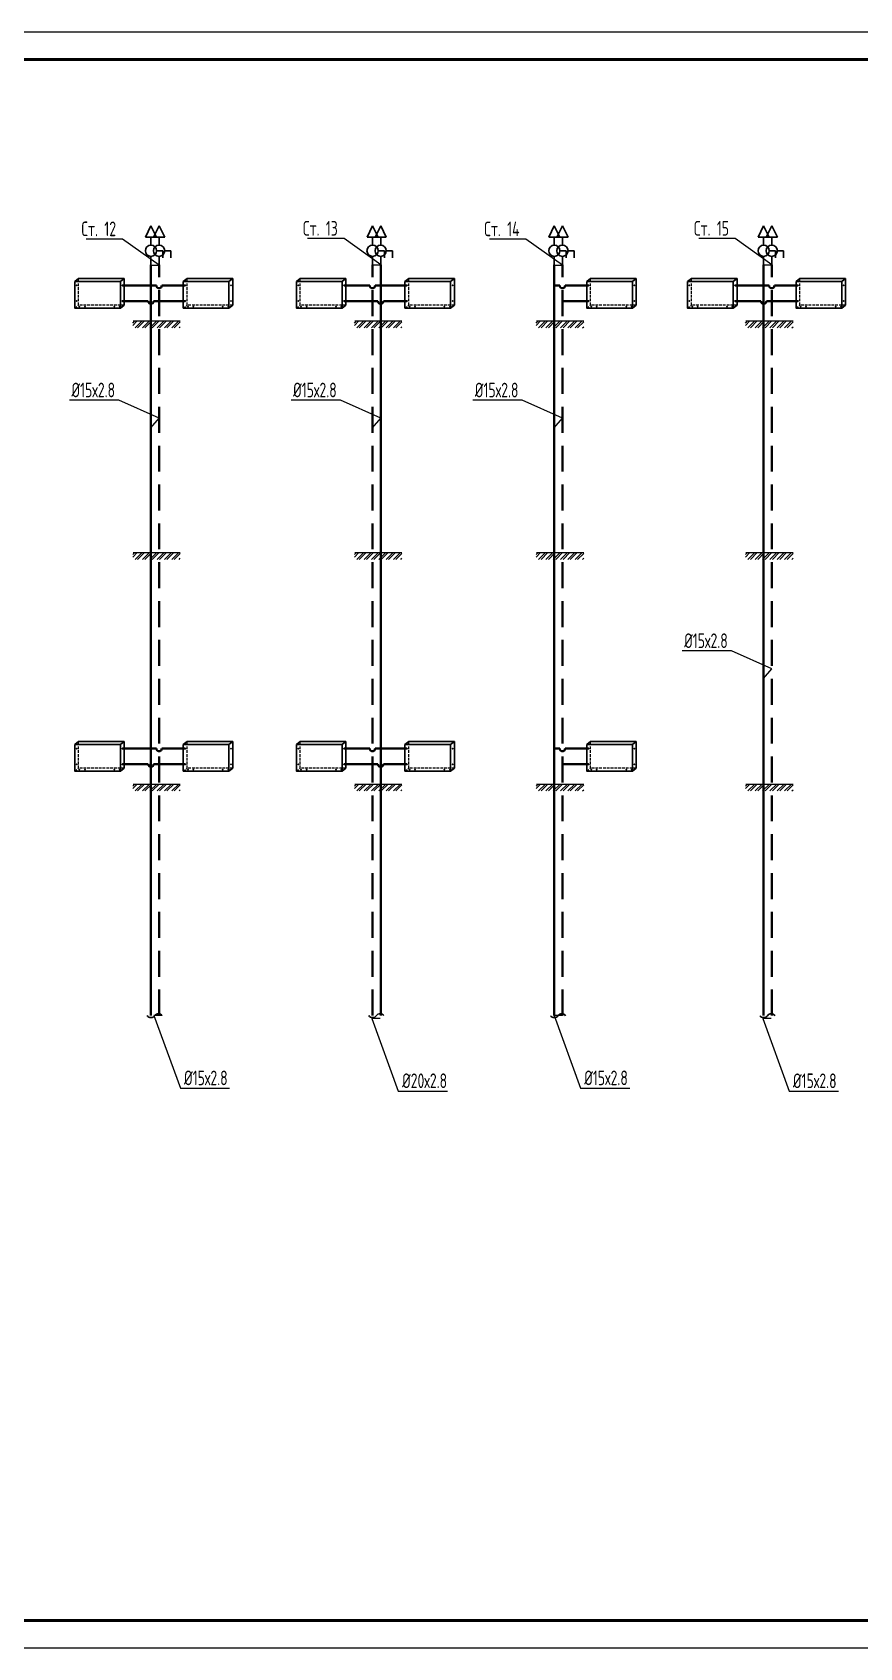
# Model space of a CAD drawing. Header units: millimetres. Extents: x -3929 to 624051, y 52832 to 514950.
# Drawn here: x 33520 to 48727, y 299714 to 329414 of the extents above; entities that cross this region are included whole.
import ezdxf
from ezdxf import colors
from ezdxf.entities.mleader import LeaderData, LeaderLine
from ezdxf.math import Vec2, Vec3

# ---------------------------------------------------------------- set-up
doc = ezdxf.new("R2010")
doc.units = ezdxf.units.MM
doc.linetypes.add('GOST2.303 4', pattern=[7, 5, -2, 0])
doc.linetypes.add('Hidden', pattern=[7.14375, 4.7625, -2.38125])
doc.layers.add('9_Форматы', color=7, linetype='Continuous')
doc.layers.add('стояки', color=7, linetype='Continuous')
for name, color, linetype, lineweight in [('Арматура', 4, 'Continuous', 30), ('ОВ', 6, 'Continuous', 40), ('ОВ-рамка', 7, 'Continuous', 30), ('ОВ-ТЕКСТ', 7, 'Continuous', 25), ('СПДС_Штриховка', 252, 'Continuous', 9)]:
    doc.layers.add(name, color=color, linetype=linetype, lineweight=lineweight)
doc.layers.add('т11.1', color=1, linetype='Continuous', true_color=0xff0000)
doc.layers.add('т21.1', color=5, linetype='Continuous', true_color=0x0000ff)
doc.styles.add('СТИЛЬ', font='simplex.shx', dxfattribs={"width": 0.65})

# ---------------------------------------------------------------- blocks, each defined once
blk = doc.blocks.new('В.к.')
at = {"layer": 'Арматура', "color": 7, "lineweight": 30}
for p, q in [((0, 424), (-61, 302)), ((60, 302), (0, 424)), ((-61, 302), (60, 302)), ((0, 211), (0, 302)), ((-62, 152), (-129, 152)), ((-129, 152), (-129, 76)), ((0, 0), (0, 91))]:
    blk.add_line(p, q, dxfattribs=at)
blk.add_circle((0, 152), 60.9, dxfattribs=at)
blk = doc.blocks.new('gh павнель')
at = {"color": 32, "lineweight": 30, "ltscale": 0.1, "true_color": 0xcd6928}
for p, q in [((29457, 6419), (30297, 6419)), ((30297, 6419), (30297, 5931))]:
    blk.add_line(p, q, dxfattribs=at)
at = {"color": 32, "linetype": 'GOST2.303 4', "lineweight": 18, "ltscale": 10, "true_color": 0xcd6928}
for p, q in [((29457, 5931), (29457, 6419)), ((30297, 5931), (29457, 5931))]:
    blk.add_line(p, q, dxfattribs=at)
at = {"color": 32, "lineweight": 30, "ltscale": 0.1, "true_color": 0xcd6928}
for points in [[(29386, 6364), (29457, 6419)], [(30226, 6364), (30297, 6419)], [(30226, 5877), (30297, 5931)]]:
    blk.add_lwpolyline(points, dxfattribs=at)
blk.add_lwpolyline([(29386, 6364), (30226, 6364), (30226, 5877), (29386, 5877)], close=True, dxfattribs=at)
at = {"color": 32, "linetype": 'GOST2.303 4', "lineweight": 18, "ltscale": 10, "true_color": 0xcd6928}
blk.add_lwpolyline([(29386, 5877), (29457, 5931)], dxfattribs=at)
at = {"color": 32, "lineweight": 30, "ltscale": 0.1, "true_color": 0xcd6928}
for p in [(29422, 6292), (30262, 6292), (29422, 6004), (30262, 6004), (29472, 5904), (29572, 5904), (30112, 5904), (30212, 5904)]:
    blk.add_point(p, dxfattribs=at)
blk = doc.blocks.new('*U3000')
at = {"layer": '9_Форматы', "color": 7, "linetype": 'Continuous', "lineweight": 9, "ltscale": 100}
blk.add_lwpolyline([(5, -5), (5, 292), (-625, 292), (-625, -5)], close=True, dxfattribs=at)
at = {"layer": '9_Форматы', "color": 7, "linetype": 'Continuous', "lineweight": 9, "ltscale": 100, "const_width": 0.5}
blk.add_lwpolyline([(0, 0), (0, 287), (-605, 287), (-605, 0)], close=True, dxfattribs=at)

msp = doc.modelspace()

# ---------------------------------------------------------------- hatches: boundary and pattern name
at = {"layer": 'СПДС_Штриховка', "lineweight": 25}
h = msp.add_hatch(dxfattribs=at)
h.set_pattern_fill('ANSI32', color=253, scale=10)
h.set_pattern_definition([(45, (427086.01, 646011.83), (-67.351921, 67.351921), []), (45, (427130.91, 646011.83), (-67.351921, 67.351921), [])])
h.paths.add_polyline_path([(36239.896, 324105.849), (35365.242, 324105.849), (35365.242, 323978.179), (36239.896, 323978.179)])
h = msp.add_hatch(dxfattribs=at)
h.set_pattern_fill('ANSI32', color=253, scale=10)
h.set_pattern_definition([(45, (431159.44, 646011.83), (-67.351921, 67.351921), []), (45, (431204.34, 646011.83), (-67.351921, 67.351921), [])])
h.paths.add_polyline_path([(40313.328, 324105.849), (39438.675, 324105.849), (39438.675, 323978.179), (40313.328, 323978.179)])
h = msp.add_hatch(dxfattribs=at)
h.set_pattern_fill('ANSI32', color=253, scale=10)
h.set_pattern_definition([(45, (434500.06, 646011.83), (-67.351921, 67.351921), []), (45, (434544.96, 646011.83), (-67.351921, 67.351921), [])])
h.paths.add_polyline_path([(43653.952, 324105.849), (42779.299, 324105.849), (42779.299, 323978.179), (43653.952, 323978.179)])
h = msp.add_hatch(dxfattribs=at)
h.set_pattern_fill('ANSI32', color=253, scale=10)
h.set_pattern_definition([(45, (438347.92, 646011.83), (-67.351921, 67.351921), []), (45, (438392.82, 646011.83), (-67.351921, 67.351921), [])])
h.paths.add_polyline_path([(47501.804, 324105.849), (46627.151, 324105.849), (46627.151, 323978.179), (47501.804, 323978.179)])
h = msp.add_hatch(dxfattribs=at)
h.set_pattern_fill('ANSI32', color=253, scale=10)
h.set_pattern_definition([(45, (427086.01, 641755.09), (-67.351921, 67.351921), []), (45, (427130.91, 641755.09), (-67.351921, 67.351921), [])])
h.paths.add_polyline_path([(36239.896, 319849.112), (35365.242, 319849.112), (35365.242, 319721.442), (36239.896, 319721.442)])
h = msp.add_hatch(dxfattribs=at)
h.set_pattern_fill('ANSI32', color=253, scale=10)
h.set_pattern_definition([(45, (431159.44, 641755.09), (-67.351921, 67.351921), []), (45, (431204.34, 641755.09), (-67.351921, 67.351921), [])])
h.paths.add_polyline_path([(40313.328, 319849.112), (39438.675, 319849.112), (39438.675, 319721.442), (40313.328, 319721.442)])
h = msp.add_hatch(dxfattribs=at)
h.set_pattern_fill('ANSI32', color=253, scale=10)
h.set_pattern_definition([(45, (434500.06, 641755.09), (-67.351921, 67.351921), []), (45, (434544.96, 641755.09), (-67.351921, 67.351921), [])])
h.paths.add_polyline_path([(43653.952, 319849.112), (42779.299, 319849.112), (42779.299, 319721.442), (43653.952, 319721.442)])
h = msp.add_hatch(dxfattribs=at)
h.set_pattern_fill('ANSI32', color=253, scale=10)
h.set_pattern_definition([(45, (438347.92, 641755.09), (-67.351921, 67.351921), []), (45, (438392.82, 641755.09), (-67.351921, 67.351921), [])])
h.paths.add_polyline_path([(47501.804, 319849.112), (46627.151, 319849.112), (46627.151, 319721.442), (47501.804, 319721.442)])
h = msp.add_hatch(dxfattribs=at)
h.set_pattern_fill('ANSI32', color=253, scale=10)
h.set_pattern_definition([(45, (427086.01, 637498.36), (-67.351921, 67.351921), []), (45, (427130.91, 637498.36), (-67.351921, 67.351921), [])])
h.paths.add_polyline_path([(36239.896, 315592.374), (35365.242, 315592.374), (35365.242, 315464.705), (36239.896, 315464.705)])
h = msp.add_hatch(dxfattribs=at)
h.set_pattern_fill('ANSI32', color=253, scale=10)
h.set_pattern_definition([(45, (431159.44, 637498.36), (-67.351921, 67.351921), []), (45, (431204.34, 637498.36), (-67.351921, 67.351921), [])])
h.paths.add_polyline_path([(40313.328, 315592.374), (39438.675, 315592.374), (39438.675, 315464.705), (40313.328, 315464.705)])
h = msp.add_hatch(dxfattribs=at)
h.set_pattern_fill('ANSI32', color=253, scale=10)
h.set_pattern_definition([(45, (434500.06, 637498.36), (-67.351921, 67.351921), []), (45, (434544.96, 637498.36), (-67.351921, 67.351921), [])])
h.paths.add_polyline_path([(43653.952, 315592.374), (42779.299, 315592.374), (42779.299, 315464.705), (43653.952, 315464.705)])
h = msp.add_hatch(dxfattribs=at)
h.set_pattern_fill('ANSI32', color=253, scale=10)
h.set_pattern_definition([(45, (438347.92, 637498.36), (-67.351921, 67.351921), []), (45, (438392.82, 637498.36), (-67.351921, 67.351921), [])])
h.paths.add_polyline_path([(47501.804, 315592.374), (46627.151, 315592.374), (46627.151, 315464.705), (47501.804, 315464.705)])

# ---------------------------------------------------------------- linework, layer by layer
at = {"color": 253, "lineweight": 25, "ltscale": 0.1}
for p, q in [((35371.586, 324105.849), (36239.896, 324105.849)), ((39445.018, 324105.849), (40313.328, 324105.849)), ((42785.642, 324105.849), (43653.952, 324105.849)), ((46633.494, 324105.849), (47501.804, 324105.849)), ((35371.586, 319849.112), (36239.896, 319849.112)), ((39445.018, 319849.112), (40313.328, 319849.112)), ((42785.642, 319849.112), (43653.952, 319849.112)), ((46633.494, 319849.112), (47501.804, 319849.112)), ((35371.586, 315592.374), (36239.896, 315592.374)), ((39445.018, 315592.374), (40313.328, 315592.374)), ((42785.642, 315592.374), (43653.952, 315592.374)), ((46633.494, 315592.374), (47501.804, 315592.374))]:
    msp.add_line(p, q, dxfattribs=at)
at = {"layer": 'стояки', "color": 5, "lineweight": 40}
for p, q in [((35175.368, 324470.687), (35649.511, 324470.57)), ((35749.51, 324470.698), (36330.24, 324470.687)), ((39248.8, 324470.687), (39873.041, 324470.623)), ((39973.041, 324470.751), (40403.673, 324470.687)), ((43263.665, 324470.687), (43744.297, 324470.687)), ((46437.277, 324470.687), (46911.419, 324470.57)), ((47011.419, 324470.698), (47592.149, 324470.687)), ((35175.368, 315957.212), (35649.511, 315957.095)), ((35749.51, 315957.223), (36330.24, 315957.212)), ((39248.8, 315957.212), (39873.041, 315957.148)), ((39973.041, 315957.276), (40403.673, 315957.212)), ((43263.665, 315957.212), (43744.297, 315957.212))]:
    msp.add_line(p, q, dxfattribs=at)
for centre in [(35699.51, 324470.634), (39923.041, 324470.687), (46961.419, 324470.634), (35699.51, 315957.159), (39923.041, 315957.212)]:
    msp.add_arc(centre, 50, 180.0733184, 0.0733184, dxfattribs=at)
at = {"layer": 'стояки', "color": 7, "lineweight": 30}
for centre, start, end in [((35699.902, 311386.109), 216.5656753, 323.4343247), ((35838.502, 311283.305), 36.5656753, 143.4343247), ((39773.335, 311385.513), 216.5656753, 323.4343247), ((39911.934, 311282.709), 36.5656753, 143.4343247), ((43113.959, 311385.024), 216.5656753, 323.4343247), ((43252.558, 311282.22), 36.5656753, 143.4343247), ((46961.811, 311384.461), 216.5656753, 323.4343247), ((47100.41, 311281.656), 36.5656753, 143.4343247)]:
    msp.add_arc(centre, 86.282, start, end, dxfattribs=at)
at = {"layer": 'т11.1', "lineweight": 40}
for p, q in [((35697.588, 311335.637), (35699.608, 325139.714)), ((39923.041, 311335.637), (39923.041, 325139.714)), ((43111.644, 311335.637), (43113.665, 325139.714)), ((46959.496, 311335.637), (46961.517, 325139.714)), ((35175.368, 324758.328), (35799.608, 324758.264)), ((35899.608, 324758.328), (36329.848, 324758.328)), ((39248.8, 324758.328), (39721.739, 324758.264)), ((39821.739, 324758.328), (40403.28, 324758.328)), ((43113.609, 324758.328), (43213.665, 324758.264)), ((43313.665, 324758.328), (43743.904, 324758.328)), ((46437.277, 324758.328), (47061.517, 324758.264)), ((47161.517, 324758.328), (47591.757, 324758.328)), ((35175.368, 316244.853), (35799.608, 316244.789)), ((35899.608, 316244.853), (36329.848, 316244.853)), ((39248.8, 316244.853), (39721.739, 316244.789)), ((39821.739, 316244.853), (40403.28, 316244.853)), ((43112.363, 316244.804), (43213.665, 316244.789)), ((43313.665, 316244.853), (43743.904, 316244.853))]:
    msp.add_line(p, q, dxfattribs=at)
for centre in [(35849.608, 324758.328), (39771.739, 324758.328), (43263.665, 324758.328), (47111.517, 324758.328), (35849.608, 316244.853), (39771.739, 316244.853), (43263.665, 316244.853)]:
    msp.add_arc(centre, 50, 180.0733184, 0.0733184, dxfattribs=at)
at = {"layer": 'т21.1', "linetype": 'Hidden', "lineweight": 40, "ltscale": 100}
for p, q in [((35849.608, 311335.637), (35849.608, 325139.714)), ((39771.02, 311335.637), (39773.041, 325139.714)), ((43263.665, 311335.637), (43263.665, 325139.714)), ((47111.517, 311335.637), (47111.517, 325139.714))]:
    msp.add_line(p, q, dxfattribs=at)

# ---------------------------------------------------------------- block references
at = {"lineweight": 13}
for p in [(4913.694, 318466.717), (6908.567, 318466.717), (8987.127, 318466.717), (10981.999, 318466.717), (14322.623, 318466.717), (16175.603, 318466.717), (18170.476, 318466.717), (4913.694, 309953.242), (6908.567, 309953.242), (8987.127, 309953.242), (10981.999, 309953.242), (14322.623, 309953.242)]:
    msp.add_blockref('gh павнель', p, dxfattribs=at)
at = {"layer": 'ОВ', "xscale": -1.687500000000001, "yscale": 1.6875, "zscale": 1.6875}
for p in [(35699.608, 325139.714), (35849.608, 325139.714), (39773.041, 325139.714), (39923.041, 325139.714), (43113.665, 325139.714), (43263.665, 325139.714), (46961.517, 325139.714), (47111.517, 325139.714)]:
    msp.add_blockref('В.к.', p, dxfattribs=at)
at = {"layer": 'ОВ-рамка', "ltscale": 100, "transparency": 33554687, "xscale": 100, "yscale": 100, "zscale": 100}
msp.add_blockref('*U3000', (79696.148, 300213.532, 576.986), dxfattribs=at)

# ---------------------------------------------------------------- leaders
at = {"layer": 'ОВ-ТЕКСТ', "color": 7}
ml = msp.add_multileader_mtext('Standard', dxfattribs=at)
ml.set_content('\\A1;Ст. 12', color=7, style='СТИЛЬ')
ml.set_leader_properties(color=7, lineweight=18)
ml.build(insert=Vec2(0, 0))
ml.multileader.update_dxf_attribs({"text_left_attachment_type": 6, "text_right_attachment_type": 6, "dogleg_length": 0.36, "arrow_head_size": 0.126})
ctx = ml.context
ctx.base_point, ctx.char_height, ctx.arrow_head_size, ctx.landing_gap_size, ctx.plane_origin = Vec3(34305.937, 325611.287), 270, 0.126, 0.063, Vec3(36586.971, 324275.875)
ctx.left_attachment, ctx.right_attachment, ctx.text_align_type = 6, 6, 1
notes = []
notes.append((ctx, [(1, (1, 1, 0), (35175.458, 325611.287), (-1, 0), 0.252, [(1, [(35699.607, 325130.573), (35849.607, 325130.573)], 0, [])])]))
ctx.mtext.insert, ctx.mtext.width, ctx.mtext.alignment, ctx.mtext.flow_direction = Vec3(34740.571, 325935.287), 1404.14984, 2, 5
ml = msp.add_multileader_mtext('Standard', dxfattribs=at)
ml.set_content('\\A1;Ст. 13', color=7, style='СТИЛЬ')
ml.set_leader_properties(color=7, lineweight=18)
ml.build(insert=Vec2(0, 0))
ml.multileader.update_dxf_attribs({"text_left_attachment_type": 6, "text_right_attachment_type": 6, "dogleg_length": 0.36, "arrow_head_size": 0.126})
ctx = ml.context
ctx.base_point, ctx.char_height, ctx.arrow_head_size, ctx.landing_gap_size, ctx.plane_origin = Vec3(38379.369, 325620.428), 270, 0.126, 0.063, Vec3(40660.403, 324285.016)
ctx.left_attachment, ctx.right_attachment, ctx.text_align_type = 6, 6, 1
notes.append((ctx, [(1, (1, 1, 0), (39248.89, 325620.428), (-1, 0), 0.252, [(1, [(39773.039, 325139.714), (39923.039, 325139.714)], 0, [])])]))
ctx.mtext.insert, ctx.mtext.width, ctx.mtext.alignment, ctx.mtext.flow_direction = Vec3(38814.003, 325944.428), 1404.14984, 2, 5
ml = msp.add_multileader_mtext('Standard', dxfattribs=at)
ml.set_content('\\A1;Ст. 14', color=7, style='СТИЛЬ')
ml.set_leader_properties(color=7, lineweight=18)
ml.build(insert=Vec2(0, 0))
ml.multileader.update_dxf_attribs({"text_left_attachment_type": 6, "text_right_attachment_type": 6, "dogleg_length": 0.36, "arrow_head_size": 0.126})
ctx = ml.context
ctx.base_point, ctx.char_height, ctx.arrow_head_size, ctx.landing_gap_size, ctx.plane_origin = Vec3(41711.636, 325610.201), 270, 0.126, 0.063, Vec3(44001.027, 324274.79)
ctx.left_attachment, ctx.right_attachment, ctx.text_align_type = 6, 6, 1
notes.append((ctx, [(1, (1, 1, 0), (42589.514, 325610.201), (-1, 0), 0.252, [(1, [(43113.663, 325129.488), (43263.663, 325129.488)], 0, [])])]))
ctx.mtext.insert, ctx.mtext.width, ctx.mtext.alignment, ctx.mtext.flow_direction = Vec3(42150.449, 325934.201), 1404.14984, 2, 5
ml = msp.add_multileader_mtext('Standard', dxfattribs=at)
ml.set_content('\\A1;Ст. 15', color=7, style='СТИЛЬ')
ml.set_leader_properties(color=7, lineweight=18)
ml.build(insert=Vec2(0, 0))
ml.multileader.update_dxf_attribs({"text_left_attachment_type": 6, "text_right_attachment_type": 6, "dogleg_length": 0.36, "arrow_head_size": 0.126})
ctx = ml.context
ctx.base_point, ctx.char_height, ctx.arrow_head_size, ctx.landing_gap_size, ctx.plane_origin = Vec3(45567.847, 325620.428), 270, 0.126, 0.063, Vec3(47848.881, 324285.016)
ctx.left_attachment, ctx.right_attachment, ctx.text_align_type = 6, 6, 1
notes.append((ctx, [(1, (1, 1, 0), (46437.368, 325620.428), (-1, 0), 0.252, [(1, [(46961.517, 325139.714), (47111.517, 325139.714)], 0, [])])]))
ctx.mtext.insert, ctx.mtext.width, ctx.mtext.alignment, ctx.mtext.flow_direction = Vec3(46002.481, 325944.428), 1404.14984, 2, 5
ml = msp.add_multileader_mtext('Standard', dxfattribs=at)
ml.set_content('\\A1;%%C15х2.8', color=7, style='СТИЛЬ')
ml.set_leader_properties(color=7, lineweight=18)
ml.build(insert=Vec2(0, 0))
ml.multileader.update_dxf_attribs({"text_left_attachment_type": 6, "text_right_attachment_type": 6, "dogleg_length": 0.36, "arrow_head_size": 0.126})
ctx = ml.context
ctx.base_point, ctx.char_height, ctx.arrow_head_size, ctx.landing_gap_size, ctx.plane_origin = Vec3(34171.736, 322648.305), 270, 0.126, 0.063, Vec3(36167.878, 321698.738)
ctx.left_attachment, ctx.right_attachment, ctx.text_align_type = 6, 6, 1
notes.append((ctx, [(1, (1, 1, 0), (35108.114, 322648.305), (-1, 0), 0.252, [(0, [(35699.169, 322140.271), (35850.91, 322320.699)], 0, [])])]))
ctx.mtext.insert, ctx.mtext.width, ctx.mtext.alignment, ctx.mtext.flow_direction = Vec3(34639.799, 322972.305), 1404.14984, 2, 5
ml = msp.add_multileader_mtext('Standard', dxfattribs=at)
ml.set_content('\\A1;%%C15х2.8', color=7, style='СТИЛЬ')
ml.set_leader_properties(color=7, lineweight=18)
ml.build(insert=Vec2(0, 0))
ml.multileader.update_dxf_attribs({"text_left_attachment_type": 6, "text_right_attachment_type": 6, "dogleg_length": 0.36, "arrow_head_size": 0.126})
ctx = ml.context
ctx.base_point, ctx.char_height, ctx.arrow_head_size, ctx.landing_gap_size, ctx.plane_origin = Vec3(38245.168, 322648.305), 270, 0.126, 0.063, Vec3(40241.311, 321698.738)
ctx.left_attachment, ctx.right_attachment, ctx.text_align_type = 6, 6, 1
notes.append((ctx, [(1, (1, 1, 0), (39181.546, 322648.305), (-1, 0), 0.252, [(0, [(39772.602, 322140.271), (39924.343, 322320.699)], 0, [])])]))
ctx.mtext.insert, ctx.mtext.width, ctx.mtext.alignment, ctx.mtext.flow_direction = Vec3(38713.231, 322972.305), 1404.14984, 2, 5
ml = msp.add_multileader_mtext('Standard', dxfattribs=at)
ml.set_content('\\A1;%%C15х2.8', color=7, style='СТИЛЬ')
ml.set_leader_properties(color=7, lineweight=18)
ml.build(insert=Vec2(0, 0))
ml.multileader.update_dxf_attribs({"text_left_attachment_type": 6, "text_right_attachment_type": 6, "dogleg_length": 0.36, "arrow_head_size": 0.126})
ctx = ml.context
ctx.base_point, ctx.char_height, ctx.arrow_head_size, ctx.landing_gap_size, ctx.plane_origin = Vec3(41585.792, 322647.219), 270, 0.126, 0.063, Vec3(43581.935, 321697.653)
ctx.left_attachment, ctx.right_attachment, ctx.text_align_type = 6, 6, 1
notes.append((ctx, [(1, (1, 1, 0), (42522.17, 322647.219), (-1, 0), 0.252, [(0, [(43113.226, 322139.186), (43264.967, 322319.614)], 0, [])])]))
ctx.mtext.insert, ctx.mtext.width, ctx.mtext.alignment, ctx.mtext.flow_direction = Vec3(42053.855, 322971.219), 1404.14984, 2, 5
ml = msp.add_multileader_mtext('Standard', dxfattribs=at)
ml.set_content('\\A1;%%C15х2.8', color=7, style='СТИЛЬ')
ml.set_leader_properties(color=7, lineweight=18)
ml.build(insert=Vec2(0, 0))
ml.multileader.update_dxf_attribs({"text_left_attachment_type": 6, "text_right_attachment_type": 6, "dogleg_length": 0.36, "arrow_head_size": 0.126})
ctx = ml.context
ctx.base_point, ctx.char_height, ctx.arrow_head_size, ctx.landing_gap_size, ctx.plane_origin = Vec3(45432.97, 318038.664), 270, 0.126, 0.063, Vec3(47429.112, 317089.097)
ctx.left_attachment, ctx.right_attachment, ctx.text_align_type = 6, 6, 1
notes.append((ctx, [(1, (1, 1, 0), (46369.348, 318038.664), (-1, 0), 0.252, [(0, [(46960.403, 317530.63), (47112.144, 317711.058)], 0, [])])]))
ctx.mtext.insert, ctx.mtext.width, ctx.mtext.alignment, ctx.mtext.flow_direction = Vec3(45901.033, 318362.664), 1404.14984, 2, 5
ml = msp.add_multileader_mtext('Standard', dxfattribs=at)
ml.set_content('\\A1;%%C15х2.8', color=7, style='СТИЛЬ')
ml.set_leader_properties(color=7, lineweight=18)
ml.build(insert=Vec2(0, 0))
ml.multileader.update_dxf_attribs({"text_left_attachment_type": 6, "text_right_attachment_type": 6, "dogleg_length": 0.36, "arrow_head_size": 0.126})
ctx = ml.context
ctx.base_point, ctx.char_height, ctx.arrow_head_size, ctx.landing_gap_size, ctx.plane_origin = Vec3(36240.879, 310000.286), 270, 0.126, 0.063, Vec3(38237.022, 309050.719)
ctx.left_attachment, ctx.right_attachment, ctx.text_align_type = 6, 6, 1
notes.append((ctx, [(0, (1, 1, 0), (36240.627, 310000.286), (1, 0), 0.252, [(0, [(35907.802, 311334.707), (35755.781, 311334.707)], 0, [])])]))
ctx.mtext.insert, ctx.mtext.width, ctx.mtext.alignment, ctx.mtext.flow_direction = Vec3(36708.942, 310324.286), 1404.14984, 2, 5
ml = msp.add_multileader_mtext('Standard', dxfattribs=at)
ml.set_content('\\A1;%%C20х2.8', color=7, style='СТИЛЬ')
ml.set_leader_properties(color=7, lineweight=18)
ml.build(insert=Vec2(0, 0))
ml.multileader.update_dxf_attribs({"text_left_attachment_type": 6, "text_right_attachment_type": 6, "dogleg_length": 0.36, "arrow_head_size": 0.126})
ctx = ml.context
ctx.base_point, ctx.char_height, ctx.arrow_head_size, ctx.landing_gap_size, ctx.plane_origin = Vec3(40245.011, 309948.288), 270, 0.126, 0.063, Vec3(42241.154, 308998.721)
ctx.left_attachment, ctx.right_attachment, ctx.text_align_type = 6, 6, 1
notes.append((ctx, [(0, (1, 1, 0), (40244.759, 309948.288), (1, 0), 0.252, [(0, [(39911.934, 311282.709), (39759.913, 311282.709)], 0, [])])]))
ctx.mtext.insert, ctx.mtext.width, ctx.mtext.alignment, ctx.mtext.flow_direction = Vec3(40729.788, 310272.288), 1404.14984, 2, 5
ml = msp.add_multileader_mtext('Standard', dxfattribs=at)
ml.set_content('\\A1;%%C15х2.8', color=7, style='СТИЛЬ')
ml.set_leader_properties(color=7, lineweight=18)
ml.build(insert=Vec2(0, 0))
ml.multileader.update_dxf_attribs({"text_left_attachment_type": 6, "text_right_attachment_type": 6, "dogleg_length": 0.36, "arrow_head_size": 0.126})
ctx = ml.context
ctx.base_point, ctx.char_height, ctx.arrow_head_size, ctx.landing_gap_size, ctx.plane_origin = Vec3(43596.742, 310001.216), 270, 0.126, 0.063, Vec3(45592.884, 309051.649)
ctx.left_attachment, ctx.right_attachment, ctx.text_align_type = 6, 6, 1
notes.append((ctx, [(0, (1, 1, 0), (43596.49, 310001.216), (1, 0), 0.252, [(0, [(43263.665, 311335.637), (43111.644, 311335.637)], 0, [])])]))
ctx.mtext.insert, ctx.mtext.width, ctx.mtext.alignment, ctx.mtext.flow_direction = Vec3(44064.805, 310325.216), 1404.14984, 2, 5
ml = msp.add_multileader_mtext('Standard', dxfattribs=at)
ml.set_content('\\A1;%%C15х2.8', color=7, style='СТИЛЬ')
ml.set_leader_properties(color=7, lineweight=18)
ml.build(insert=Vec2(0, 0))
ml.multileader.update_dxf_attribs({"text_left_attachment_type": 6, "text_right_attachment_type": 6, "dogleg_length": 0.36, "arrow_head_size": 0.126})
ctx = ml.context
ctx.base_point, ctx.char_height, ctx.arrow_head_size, ctx.landing_gap_size, ctx.plane_origin = Vec3(47433.487, 309947.235), 270, 0.126, 0.063, Vec3(49429.63, 308997.669)
ctx.left_attachment, ctx.right_attachment, ctx.text_align_type = 6, 6, 1
notes.append((ctx, [(0, (1, 1, 0), (47433.235, 309947.235), (1, 0), 0.252, [(0, [(47100.41, 311281.656), (46948.39, 311281.656)], 0, [])])]))
ctx.mtext.insert, ctx.mtext.width, ctx.mtext.alignment, ctx.mtext.flow_direction = Vec3(47901.55, 310271.235), 1404.14984, 2, 5
for ctx, leaders in notes:
    for number, flags, end, landing, length, lines in leaders:
        leader = LeaderData()
        leader.index, (leader.has_last_leader_line, leader.has_dogleg_vector, leader.attachment_direction) = number, flags
        leader.last_leader_point, leader.dogleg_vector, leader.dogleg_length = Vec3(end), Vec3(landing), length
        for number, points, colour, breaks in lines:
            line = LeaderLine()
            line.index, line.vertices, line.color, line.breaks = number, Vec3.list(points), colors.encode_raw_color(colour), breaks
            leader.lines.append(line)
        ctx.leaders.append(leader)

doc.saveas('drawing.dxf')
